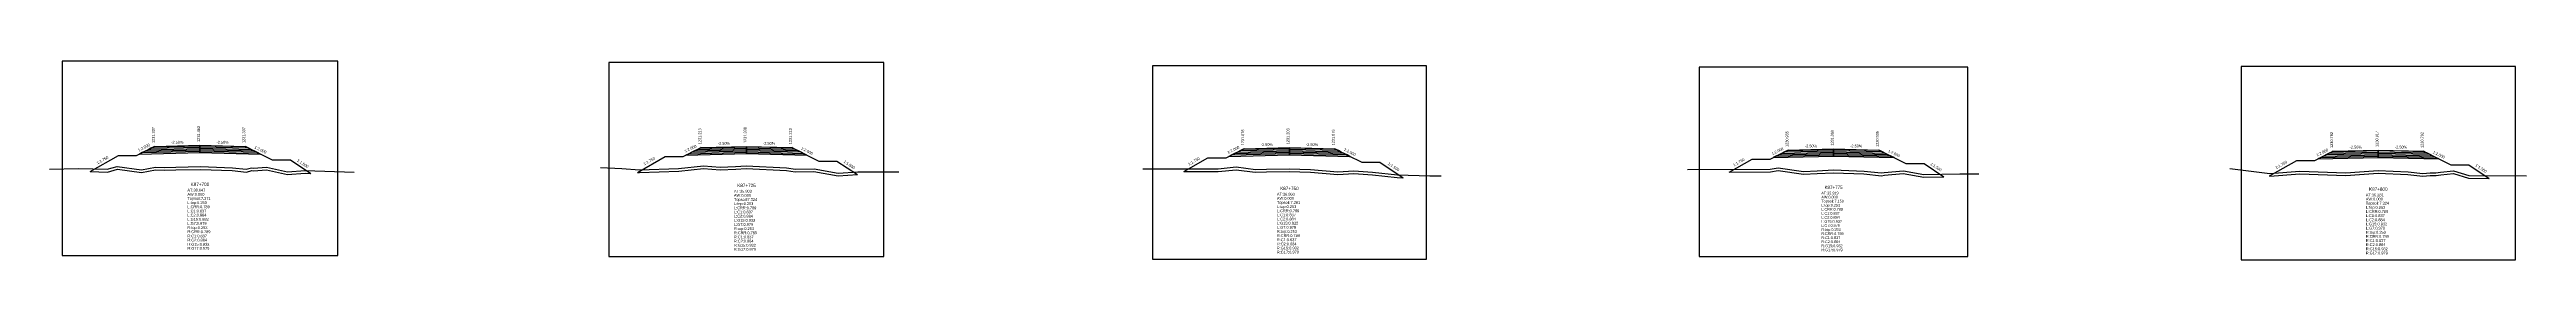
# Model space of a CAD drawing. Extents: x -7 to 78429, y 1189 to 1262.
# Drawn here: x 5199.3 to 5473.1, y 1218.8 to 1240.8 of the extents above; entities that cross this region are included whole.
import ezdxf
from ezdxf.enums import TextEntityAlignment as Align

# ---------------------------------------------------------------- set-up
doc = ezdxf.new("R2010")
doc.units = 0

msp = doc.modelspace()

# ---------------------------------------------------------------- linework, layer by layer
at = {"layer": 'A4_BORDER', "color": 7}
for points in [[(5200.671, 1219.257), (5231.136, 1219.257), (5231.136, 1240.798), (5200.671, 1240.798), (5200.671, 1219.257)], [(5261.112, 1219.15), (5291.512, 1219.15), (5291.512, 1240.644), (5261.112, 1240.644), (5261.112, 1219.15)], [(5321.174, 1218.844), (5351.464, 1218.844), (5351.464, 1240.261), (5321.174, 1240.261), (5321.174, 1218.844)], [(5441.502, 1218.753), (5471.851, 1218.753), (5471.851, 1240.212), (5441.502, 1240.212), (5441.502, 1218.753)], [(5381.614, 1219.116), (5411.314, 1219.116), (5411.314, 1240.116), (5381.614, 1240.116), (5381.614, 1219.116)]]:
    msp.add_lwpolyline(points, dxfattribs=at)
at = {"layer": 'CLEAR_GROUND', "color": 8}
for points in [[(5203.785, 1228.555), (5205.69, 1228.5), (5206.781, 1228.817), (5209.459, 1228.435), (5211.005, 1228.727), (5212.013, 1228.689), (5213.238, 1228.743), (5215.977, 1228.792), (5219.483, 1228.668), (5221.038, 1228.499), (5221.645, 1228.653), (5221.841, 1228.641), (5223.246, 1228.725), (5225.577, 1228.207), (5227.552, 1228.355), (5228.157, 1228.335)], [(5264.25, 1228.463), (5264.482, 1228.447), (5268.829, 1228.594), (5271.573, 1228.901), (5273.387, 1228.738), (5275.122, 1228.824), (5276.288, 1228.876), (5280.722, 1228.66), (5281.703, 1228.53), (5283.773, 1228.568), (5286.431, 1228.077), (5288.57, 1228.208)], [(5324.65, 1228.553), (5328.464, 1228.548), (5330.444, 1228.753), (5332.549, 1228.48), (5333.785, 1228.532), (5336.291, 1228.56), (5338.652, 1228.486), (5341.668, 1228.207), (5343.449, 1228.345), (5345.492, 1228.182), (5348.234, 1227.893), (5348.882, 1227.87)], [(5384.94, 1228.493), (5389.482, 1228.517), (5390.336, 1228.649), (5393.128, 1228.263), (5394.661, 1228.342), (5396.443, 1228.425), (5399.823, 1228.294), (5401.751, 1228.088), (5402.113, 1228.152), (5404.177, 1228.331), (5406.434, 1227.915), (5408.667, 1227.966)], [(5444.64, 1228.057), (5444.69, 1228.051), (5447.999, 1228.286), (5453.092, 1228.12), (5454.608, 1228.209), (5456.675, 1228.374), (5459.948, 1228.215), (5461.608, 1228.025), (5462.408, 1228.099), (5463.06, 1228.101), (5463.587, 1228.186), (5464.97, 1228.334), (5466.639, 1227.807), (5468.92, 1227.796)]]:
    msp.add_lwpolyline(points, dxfattribs=at)
at = {"layer": 'DESIGN_ROAD_TRIMMED', "color": 1}
for points in [[(5203.785, 1228.555), (5206.904, 1230.337), (5208.904, 1230.337), (5210.904, 1231.337), (5210.904, 1231.337), (5210.798, 1231.284), (5210.798, 1231.284), (5210.483, 1231.126), (5210.483, 1231.126), (5210.167, 1230.969), (5210.167, 1230.969), (5209.851, 1230.811), (5209.851, 1230.811), (5209.535, 1230.653), (5209.535, 1230.653), (5209.219, 1230.495), (5215.904, 1230.662), (5215.904, 1230.812), (5215.904, 1230.812), (5215.904, 1230.962), (5215.904, 1230.962), (5215.904, 1231.112), (5215.904, 1231.112), (5215.904, 1231.262), (5215.904, 1231.262), (5215.904, 1231.412), (5215.904, 1231.412), (5215.904, 1231.462), (5215.904, 1231.462), (5215.904, 1231.462), (5215.904, 1231.462), (5215.904, 1231.462), (5215.904, 1231.412), (5215.904, 1231.412), (5215.904, 1231.262), (5215.904, 1231.262), (5215.904, 1231.112), (5215.904, 1231.112), (5215.904, 1230.962), (5215.904, 1230.962), (5215.904, 1230.812), (5215.904, 1230.812), (5215.904, 1230.662), (5222.588, 1230.495), (5222.272, 1230.653), (5222.272, 1230.653), (5221.956, 1230.811), (5221.956, 1230.811), (5221.64, 1230.969), (5221.64, 1230.969), (5221.325, 1231.126), (5221.325, 1231.126), (5221.009, 1231.284), (5221.009, 1231.284), (5220.904, 1231.337), (5220.904, 1231.337), (5223.904, 1229.837), (5225.904, 1229.837), (5228.157, 1228.335)], [(5264.25, 1228.463), (5267.312, 1230.213), (5269.312, 1230.213), (5271.312, 1231.213), (5271.312, 1231.213), (5271.207, 1231.16), (5271.207, 1231.16), (5270.891, 1231.002), (5270.891, 1231.002), (5270.576, 1230.845), (5270.576, 1230.845), (5270.26, 1230.687), (5270.26, 1230.687), (5269.944, 1230.529), (5269.944, 1230.529), (5269.628, 1230.371), (5276.312, 1230.538), (5276.312, 1230.688), (5276.312, 1230.688), (5276.312, 1230.838), (5276.312, 1230.838), (5276.312, 1230.988), (5276.312, 1230.988), (5276.312, 1231.138), (5276.312, 1231.138), (5276.312, 1231.288), (5276.312, 1231.288), (5276.312, 1231.338), (5276.312, 1231.338), (5276.312, 1231.338), (5276.312, 1231.338), (5276.312, 1231.338), (5276.312, 1231.288), (5276.312, 1231.288), (5276.312, 1231.138), (5276.312, 1231.138), (5276.312, 1230.988), (5276.312, 1230.988), (5276.312, 1230.838), (5276.312, 1230.838), (5276.312, 1230.688), (5276.312, 1230.688), (5276.312, 1230.538), (5282.997, 1230.371), (5282.681, 1230.529), (5282.681, 1230.529), (5282.365, 1230.687), (5282.365, 1230.687), (5282.049, 1230.845), (5282.049, 1230.845), (5281.733, 1231.002), (5281.733, 1231.002), (5281.418, 1231.16), (5281.418, 1231.16), (5281.312, 1231.213), (5281.312, 1231.213), (5284.312, 1229.713), (5286.312, 1229.713), (5288.57, 1228.208)], [(5324.65, 1228.553), (5327.319, 1230.078), (5329.319, 1230.078), (5331.319, 1231.078), (5331.319, 1231.078), (5331.214, 1231.025), (5331.214, 1231.025), (5330.898, 1230.867), (5330.898, 1230.867), (5330.582, 1230.71), (5330.582, 1230.71), (5330.267, 1230.552), (5330.267, 1230.552), (5329.951, 1230.394), (5329.951, 1230.394), (5329.635, 1230.236), (5336.319, 1230.403), (5336.319, 1230.553), (5336.319, 1230.553), (5336.319, 1230.703), (5336.319, 1230.703), (5336.319, 1230.853), (5336.319, 1230.853), (5336.319, 1231.003), (5336.319, 1231.003), (5336.319, 1231.153), (5336.319, 1231.153), (5336.319, 1231.203), (5336.319, 1231.203), (5336.319, 1231.203), (5336.319, 1231.203), (5336.319, 1231.203), (5336.319, 1231.153), (5336.319, 1231.153), (5336.319, 1231.003), (5336.319, 1231.003), (5336.319, 1230.853), (5336.319, 1230.853), (5336.319, 1230.703), (5336.319, 1230.703), (5336.319, 1230.553), (5336.319, 1230.553), (5336.319, 1230.403), (5343.003, 1230.236), (5342.688, 1230.394), (5342.688, 1230.394), (5342.372, 1230.552), (5342.372, 1230.552), (5342.056, 1230.71), (5342.056, 1230.71), (5341.74, 1230.867), (5341.74, 1230.867), (5341.424, 1231.025), (5341.424, 1231.025), (5341.319, 1231.078), (5341.319, 1231.078), (5344.319, 1229.578), (5346.319, 1229.578), (5348.882, 1227.87)], [(5384.94, 1228.493), (5387.464, 1229.935), (5389.464, 1229.935), (5391.464, 1230.935), (5391.464, 1230.935), (5391.358, 1230.882), (5391.358, 1230.882), (5391.043, 1230.724), (5391.043, 1230.724), (5390.727, 1230.567), (5390.727, 1230.567), (5390.411, 1230.409), (5390.411, 1230.409), (5390.095, 1230.251), (5390.095, 1230.251), (5389.78, 1230.093), (5396.464, 1230.26), (5396.464, 1230.41), (5396.464, 1230.41), (5396.464, 1230.56), (5396.464, 1230.56), (5396.464, 1230.71), (5396.464, 1230.71), (5396.464, 1230.86), (5396.464, 1230.86), (5396.464, 1231.01), (5396.464, 1231.01), (5396.464, 1231.06), (5396.464, 1231.06), (5396.464, 1231.06), (5396.464, 1231.06), (5396.464, 1231.06), (5396.464, 1231.01), (5396.464, 1231.01), (5396.464, 1230.86), (5396.464, 1230.86), (5396.464, 1230.71), (5396.464, 1230.71), (5396.464, 1230.56), (5396.464, 1230.56), (5396.464, 1230.41), (5396.464, 1230.41), (5396.464, 1230.26), (5403.148, 1230.093), (5402.832, 1230.251), (5402.832, 1230.251), (5402.516, 1230.409), (5402.516, 1230.409), (5402.201, 1230.567), (5402.201, 1230.567), (5401.885, 1230.724), (5401.885, 1230.724), (5401.569, 1230.882), (5401.569, 1230.882), (5401.464, 1230.935), (5401.464, 1230.935), (5404.464, 1229.435), (5406.464, 1229.435), (5408.667, 1227.966)], [(5444.64, 1228.057), (5447.676, 1229.792), (5449.676, 1229.792), (5451.676, 1230.792), (5451.676, 1230.792), (5451.571, 1230.739), (5451.571, 1230.739), (5451.255, 1230.581), (5451.255, 1230.581), (5450.939, 1230.424), (5450.939, 1230.424), (5450.624, 1230.266), (5450.624, 1230.266), (5450.308, 1230.108), (5450.308, 1230.108), (5449.992, 1229.95), (5456.676, 1230.117), (5456.676, 1230.267), (5456.676, 1230.267), (5456.676, 1230.417), (5456.676, 1230.417), (5456.676, 1230.567), (5456.676, 1230.567), (5456.676, 1230.717), (5456.676, 1230.717), (5456.676, 1230.867), (5456.676, 1230.867), (5456.676, 1230.917), (5456.676, 1230.917), (5456.676, 1230.917), (5456.676, 1230.917), (5456.676, 1230.917), (5456.676, 1230.867), (5456.676, 1230.867), (5456.676, 1230.717), (5456.676, 1230.717), (5456.676, 1230.567), (5456.676, 1230.567), (5456.676, 1230.417), (5456.676, 1230.417), (5456.676, 1230.267), (5456.676, 1230.267), (5456.676, 1230.117), (5463.36, 1229.95), (5463.045, 1230.108), (5463.045, 1230.108), (5462.729, 1230.266), (5462.729, 1230.266), (5462.413, 1230.424), (5462.413, 1230.424), (5462.097, 1230.581), (5462.097, 1230.581), (5461.782, 1230.739), (5461.782, 1230.739), (5461.676, 1230.792), (5461.676, 1230.792), (5464.676, 1229.292), (5466.676, 1229.292), (5468.92, 1227.796)]]:
    msp.add_lwpolyline(points, dxfattribs=at)
at = {"layer": 'FINISHED_ROAD', "color": 2}
for points in [[(5206.904, 1230.337), (5208.904, 1230.337), (5210.904, 1231.337), (5210.904, 1231.337), (5215.904, 1231.462), (5220.904, 1231.337), (5220.904, 1231.337), (5223.904, 1229.837), (5225.904, 1229.837)], [(5267.312, 1230.213), (5269.312, 1230.213), (5271.312, 1231.213), (5271.312, 1231.213), (5276.312, 1231.338), (5281.312, 1231.213), (5281.312, 1231.213), (5284.312, 1229.713), (5286.312, 1229.713)], [(5327.319, 1230.078), (5329.319, 1230.078), (5331.319, 1231.078), (5331.319, 1231.078), (5336.319, 1231.203), (5341.319, 1231.078), (5341.319, 1231.078), (5344.319, 1229.578), (5346.319, 1229.578)], [(5387.464, 1229.935), (5389.464, 1229.935), (5391.464, 1230.935), (5391.464, 1230.935), (5396.464, 1231.06), (5401.464, 1230.935), (5401.464, 1230.935), (5404.464, 1229.435), (5406.464, 1229.435)], [(5447.676, 1229.792), (5449.676, 1229.792), (5451.676, 1230.792), (5451.676, 1230.792), (5456.676, 1230.917), (5461.676, 1230.792), (5461.676, 1230.792), (5464.676, 1229.292), (5466.676, 1229.292)]]:
    msp.add_lwpolyline(points, dxfattribs=at)
at = {"layer": 'LAYER_0', "color": 4}
for points in [[(5210.904, 1231.337), (5210.798, 1231.284), (5215.904, 1231.412), (5215.904, 1231.462)], [(5271.312, 1231.213), (5271.207, 1231.16), (5276.312, 1231.288), (5276.312, 1231.338)], [(5331.319, 1231.078), (5331.214, 1231.025), (5336.319, 1231.153), (5336.319, 1231.203)], [(5391.464, 1230.935), (5391.358, 1230.882), (5396.464, 1231.01), (5396.464, 1231.06)], [(5451.676, 1230.792), (5451.571, 1230.739), (5456.676, 1230.867), (5456.676, 1230.917)]]:
    msp.add_lwpolyline(points, dxfattribs=at)
at = {"layer": 'LAYER_1', "color": 4}
for points in [[(5210.798, 1231.284), (5210.483, 1231.126), (5215.904, 1231.262), (5215.904, 1231.412)], [(5271.207, 1231.16), (5270.891, 1231.002), (5276.312, 1231.138), (5276.312, 1231.288)], [(5331.214, 1231.025), (5330.898, 1230.867), (5336.319, 1231.003), (5336.319, 1231.153)], [(5391.358, 1230.882), (5391.043, 1230.724), (5396.464, 1230.86), (5396.464, 1231.01)], [(5451.571, 1230.739), (5451.255, 1230.581), (5456.676, 1230.717), (5456.676, 1230.867)]]:
    msp.add_lwpolyline(points, dxfattribs=at)
at = {"layer": 'LAYER_10', "color": 6}
for points in [[(5221.956, 1230.811), (5222.272, 1230.653), (5215.904, 1230.812), (5215.904, 1230.962)], [(5282.365, 1230.687), (5282.681, 1230.529), (5276.312, 1230.688), (5276.312, 1230.838)], [(5342.372, 1230.552), (5342.688, 1230.394), (5336.319, 1230.553), (5336.319, 1230.703)], [(5402.516, 1230.409), (5402.832, 1230.251), (5396.464, 1230.41), (5396.464, 1230.56)], [(5462.729, 1230.266), (5463.045, 1230.108), (5456.676, 1230.267), (5456.676, 1230.417)]]:
    msp.add_lwpolyline(points, dxfattribs=at)
at = {"layer": 'LAYER_11', "color": 6}
for points in [[(5222.272, 1230.653), (5222.588, 1230.495), (5215.904, 1230.662), (5215.904, 1230.812)], [(5282.681, 1230.529), (5282.997, 1230.371), (5276.312, 1230.538), (5276.312, 1230.688)], [(5342.688, 1230.394), (5343.003, 1230.236), (5336.319, 1230.403), (5336.319, 1230.553)], [(5402.832, 1230.251), (5403.148, 1230.093), (5396.464, 1230.26), (5396.464, 1230.41)], [(5463.045, 1230.108), (5463.36, 1229.95), (5456.676, 1230.117), (5456.676, 1230.267)]]:
    msp.add_lwpolyline(points, dxfattribs=at)
at = {"layer": 'LAYER_2', "color": 4}
for points in [[(5210.483, 1231.126), (5210.167, 1230.969), (5215.904, 1231.112), (5215.904, 1231.262)], [(5270.891, 1231.002), (5270.576, 1230.845), (5276.312, 1230.988), (5276.312, 1231.138)], [(5330.898, 1230.867), (5330.582, 1230.71), (5336.319, 1230.853), (5336.319, 1231.003)], [(5391.043, 1230.724), (5390.727, 1230.567), (5396.464, 1230.71), (5396.464, 1230.86)], [(5451.255, 1230.581), (5450.939, 1230.424), (5456.676, 1230.567), (5456.676, 1230.717)]]:
    msp.add_lwpolyline(points, dxfattribs=at)
at = {"layer": 'LAYER_3', "color": 4}
for points in [[(5210.167, 1230.969), (5209.851, 1230.811), (5215.904, 1230.962), (5215.904, 1231.112)], [(5270.576, 1230.845), (5270.26, 1230.687), (5276.312, 1230.838), (5276.312, 1230.988)], [(5330.582, 1230.71), (5330.267, 1230.552), (5336.319, 1230.703), (5336.319, 1230.853)], [(5390.727, 1230.567), (5390.411, 1230.409), (5396.464, 1230.56), (5396.464, 1230.71)], [(5450.939, 1230.424), (5450.624, 1230.266), (5456.676, 1230.417), (5456.676, 1230.567)]]:
    msp.add_lwpolyline(points, dxfattribs=at)
at = {"layer": 'LAYER_4', "color": 4}
for points in [[(5209.851, 1230.811), (5209.535, 1230.653), (5215.904, 1230.812), (5215.904, 1230.962)], [(5270.26, 1230.687), (5269.944, 1230.529), (5276.312, 1230.688), (5276.312, 1230.838)], [(5330.267, 1230.552), (5329.951, 1230.394), (5336.319, 1230.553), (5336.319, 1230.703)], [(5390.411, 1230.409), (5390.095, 1230.251), (5396.464, 1230.41), (5396.464, 1230.56)], [(5450.624, 1230.266), (5450.308, 1230.108), (5456.676, 1230.267), (5456.676, 1230.417)]]:
    msp.add_lwpolyline(points, dxfattribs=at)
at = {"layer": 'LAYER_5', "color": 4}
for points in [[(5209.535, 1230.653), (5209.219, 1230.495), (5215.904, 1230.662), (5215.904, 1230.812)], [(5269.944, 1230.529), (5269.628, 1230.371), (5276.312, 1230.538), (5276.312, 1230.688)], [(5329.951, 1230.394), (5329.635, 1230.236), (5336.319, 1230.403), (5336.319, 1230.553)], [(5390.095, 1230.251), (5389.78, 1230.093), (5396.464, 1230.26), (5396.464, 1230.41)], [(5450.308, 1230.108), (5449.992, 1229.95), (5456.676, 1230.117), (5456.676, 1230.267)]]:
    msp.add_lwpolyline(points, dxfattribs=at)
at = {"layer": 'LAYER_6', "color": 6}
for points in [[(5220.904, 1231.337), (5221.009, 1231.284), (5215.904, 1231.412), (5215.904, 1231.462)], [(5281.312, 1231.213), (5281.418, 1231.16), (5276.312, 1231.288), (5276.312, 1231.338)], [(5341.319, 1231.078), (5341.424, 1231.025), (5336.319, 1231.153), (5336.319, 1231.203)], [(5401.464, 1230.935), (5401.569, 1230.882), (5396.464, 1231.01), (5396.464, 1231.06)], [(5461.676, 1230.792), (5461.782, 1230.739), (5456.676, 1230.867), (5456.676, 1230.917)]]:
    msp.add_lwpolyline(points, dxfattribs=at)
at = {"layer": 'LAYER_7', "color": 6}
for points in [[(5221.009, 1231.284), (5221.325, 1231.126), (5215.904, 1231.262), (5215.904, 1231.412)], [(5281.418, 1231.16), (5281.733, 1231.002), (5276.312, 1231.138), (5276.312, 1231.288)], [(5341.424, 1231.025), (5341.74, 1230.867), (5336.319, 1231.003), (5336.319, 1231.153)], [(5401.569, 1230.882), (5401.885, 1230.724), (5396.464, 1230.86), (5396.464, 1231.01)], [(5461.782, 1230.739), (5462.097, 1230.581), (5456.676, 1230.717), (5456.676, 1230.867)]]:
    msp.add_lwpolyline(points, dxfattribs=at)
at = {"layer": 'LAYER_8', "color": 6}
for points in [[(5221.325, 1231.126), (5221.64, 1230.969), (5215.904, 1231.112), (5215.904, 1231.262)], [(5281.733, 1231.002), (5282.049, 1230.845), (5276.312, 1230.988), (5276.312, 1231.138)], [(5341.74, 1230.867), (5342.056, 1230.71), (5336.319, 1230.853), (5336.319, 1231.003)], [(5401.885, 1230.724), (5402.201, 1230.567), (5396.464, 1230.71), (5396.464, 1230.86)], [(5462.097, 1230.581), (5462.413, 1230.424), (5456.676, 1230.567), (5456.676, 1230.717)]]:
    msp.add_lwpolyline(points, dxfattribs=at)
at = {"layer": 'LAYER_9', "color": 6}
for points in [[(5221.64, 1230.969), (5221.956, 1230.811), (5215.904, 1230.962), (5215.904, 1231.112)], [(5282.049, 1230.845), (5282.365, 1230.687), (5276.312, 1230.838), (5276.312, 1230.988)], [(5342.056, 1230.71), (5342.372, 1230.552), (5336.319, 1230.703), (5336.319, 1230.853)], [(5402.201, 1230.567), (5402.516, 1230.409), (5396.464, 1230.56), (5396.464, 1230.71)], [(5462.413, 1230.424), (5462.729, 1230.266), (5456.676, 1230.417), (5456.676, 1230.567)]]:
    msp.add_lwpolyline(points, dxfattribs=at)
at = {"layer": 'NATURAL_GROUND', "color": 3}
for points in [[(5199.281, 1228.811), (5202.482, 1228.893), (5205.652, 1228.801), (5206.76, 1229.123), (5209.453, 1228.739), (5210.983, 1229.028), (5212.012, 1228.989), (5213.229, 1229.043), (5215.98, 1229.092), (5219.505, 1228.967), (5221.017, 1228.803), (5221.617, 1228.955), (5221.841, 1228.942), (5223.271, 1229.027), (5225.599, 1228.509), (5227.546, 1228.655), (5232.953, 1228.478)], [(5260.182, 1228.992), (5262.524, 1228.885), (5264.487, 1228.747), (5268.807, 1228.893), (5271.569, 1229.202), (5273.393, 1229.039), (5275.108, 1229.124), (5276.288, 1229.176), (5280.749, 1228.959), (5281.72, 1228.83), (5283.797, 1228.869), (5286.449, 1228.379), (5288.608, 1228.511), (5291.464, 1228.517), (5293.168, 1228.511)], [(5320.133, 1228.858), (5328.448, 1228.848), (5330.448, 1229.055), (5332.562, 1228.781), (5333.777, 1228.832), (5336.294, 1228.86), (5338.67, 1228.786), (5341.67, 1228.508), (5343.449, 1228.646), (5345.519, 1228.481), (5348.255, 1228.192), (5351.86, 1228.064), (5353.103, 1228.086)], [(5380.306, 1228.768), (5389.458, 1228.817), (5390.334, 1228.952), (5393.141, 1228.564), (5394.647, 1228.642), (5396.442, 1228.725), (5399.845, 1228.593), (5401.741, 1228.391), (5402.074, 1228.45), (5404.192, 1228.633), (5406.458, 1228.216), (5410.428, 1228.306), (5412.525, 1228.28)], [(5440.28, 1228.9), (5444.698, 1228.352), (5447.993, 1228.586), (5453.088, 1228.42), (5454.587, 1228.508), (5456.67, 1228.675), (5459.972, 1228.514), (5461.611, 1228.327), (5462.393, 1228.399), (5463.035, 1228.401), (5463.547, 1228.483), (5465, 1228.639), (5466.686, 1228.107), (5473.052, 1228.077)]]:
    msp.add_lwpolyline(points, dxfattribs=at)
at = {"layer": 'STRUCTURE_LEFT', "color": 4}
for points in [[(5210.904, 1231.337), (5210.798, 1231.284), (5210.798, 1231.284), (5210.483, 1231.126), (5210.483, 1231.126), (5210.167, 1230.969), (5210.167, 1230.969), (5209.851, 1230.811), (5209.851, 1230.811), (5209.535, 1230.653), (5209.535, 1230.653), (5209.219, 1230.495), (5215.904, 1230.662), (5215.904, 1230.812), (5215.904, 1230.812), (5215.904, 1230.962), (5215.904, 1230.962), (5215.904, 1231.112), (5215.904, 1231.112), (5215.904, 1231.262), (5215.904, 1231.262), (5215.904, 1231.412), (5215.904, 1231.412), (5215.904, 1231.462), (5215.904, 1231.462)], [(5271.312, 1231.213), (5271.207, 1231.16), (5271.207, 1231.16), (5270.891, 1231.002), (5270.891, 1231.002), (5270.576, 1230.845), (5270.576, 1230.845), (5270.26, 1230.687), (5270.26, 1230.687), (5269.944, 1230.529), (5269.944, 1230.529), (5269.628, 1230.371), (5276.312, 1230.538), (5276.312, 1230.688), (5276.312, 1230.688), (5276.312, 1230.838), (5276.312, 1230.838), (5276.312, 1230.988), (5276.312, 1230.988), (5276.312, 1231.138), (5276.312, 1231.138), (5276.312, 1231.288), (5276.312, 1231.288), (5276.312, 1231.338), (5276.312, 1231.338)], [(5331.319, 1231.078), (5331.214, 1231.025), (5331.214, 1231.025), (5330.898, 1230.867), (5330.898, 1230.867), (5330.582, 1230.71), (5330.582, 1230.71), (5330.267, 1230.552), (5330.267, 1230.552), (5329.951, 1230.394), (5329.951, 1230.394), (5329.635, 1230.236), (5336.319, 1230.403), (5336.319, 1230.553), (5336.319, 1230.553), (5336.319, 1230.703), (5336.319, 1230.703), (5336.319, 1230.853), (5336.319, 1230.853), (5336.319, 1231.003), (5336.319, 1231.003), (5336.319, 1231.153), (5336.319, 1231.153), (5336.319, 1231.203), (5336.319, 1231.203)], [(5391.464, 1230.935), (5391.358, 1230.882), (5391.358, 1230.882), (5391.043, 1230.724), (5391.043, 1230.724), (5390.727, 1230.567), (5390.727, 1230.567), (5390.411, 1230.409), (5390.411, 1230.409), (5390.095, 1230.251), (5390.095, 1230.251), (5389.78, 1230.093), (5396.464, 1230.26), (5396.464, 1230.41), (5396.464, 1230.41), (5396.464, 1230.56), (5396.464, 1230.56), (5396.464, 1230.71), (5396.464, 1230.71), (5396.464, 1230.86), (5396.464, 1230.86), (5396.464, 1231.01), (5396.464, 1231.01), (5396.464, 1231.06), (5396.464, 1231.06)], [(5451.676, 1230.792), (5451.571, 1230.739), (5451.571, 1230.739), (5451.255, 1230.581), (5451.255, 1230.581), (5450.939, 1230.424), (5450.939, 1230.424), (5450.624, 1230.266), (5450.624, 1230.266), (5450.308, 1230.108), (5450.308, 1230.108), (5449.992, 1229.95), (5456.676, 1230.117), (5456.676, 1230.267), (5456.676, 1230.267), (5456.676, 1230.417), (5456.676, 1230.417), (5456.676, 1230.567), (5456.676, 1230.567), (5456.676, 1230.717), (5456.676, 1230.717), (5456.676, 1230.867), (5456.676, 1230.867), (5456.676, 1230.917), (5456.676, 1230.917)]]:
    msp.add_lwpolyline(points, dxfattribs=at)
at = {"layer": 'STRUCTURE_RIGHT', "color": 6}
for points in [[(5215.904, 1231.462), (5215.904, 1231.462), (5215.904, 1231.412), (5215.904, 1231.412), (5215.904, 1231.262), (5215.904, 1231.262), (5215.904, 1231.112), (5215.904, 1231.112), (5215.904, 1230.962), (5215.904, 1230.962), (5215.904, 1230.812), (5215.904, 1230.812), (5215.904, 1230.662), (5222.588, 1230.495), (5222.272, 1230.653), (5222.272, 1230.653), (5221.956, 1230.811), (5221.956, 1230.811), (5221.64, 1230.969), (5221.64, 1230.969), (5221.325, 1231.126), (5221.325, 1231.126), (5221.009, 1231.284), (5221.009, 1231.284), (5220.904, 1231.337)], [(5276.312, 1231.338), (5276.312, 1231.338), (5276.312, 1231.288), (5276.312, 1231.288), (5276.312, 1231.138), (5276.312, 1231.138), (5276.312, 1230.988), (5276.312, 1230.988), (5276.312, 1230.838), (5276.312, 1230.838), (5276.312, 1230.688), (5276.312, 1230.688), (5276.312, 1230.538), (5282.997, 1230.371), (5282.681, 1230.529), (5282.681, 1230.529), (5282.365, 1230.687), (5282.365, 1230.687), (5282.049, 1230.845), (5282.049, 1230.845), (5281.733, 1231.002), (5281.733, 1231.002), (5281.418, 1231.16), (5281.418, 1231.16), (5281.312, 1231.213)], [(5336.319, 1231.203), (5336.319, 1231.203), (5336.319, 1231.153), (5336.319, 1231.153), (5336.319, 1231.003), (5336.319, 1231.003), (5336.319, 1230.853), (5336.319, 1230.853), (5336.319, 1230.703), (5336.319, 1230.703), (5336.319, 1230.553), (5336.319, 1230.553), (5336.319, 1230.403), (5343.003, 1230.236), (5342.688, 1230.394), (5342.688, 1230.394), (5342.372, 1230.552), (5342.372, 1230.552), (5342.056, 1230.71), (5342.056, 1230.71), (5341.74, 1230.867), (5341.74, 1230.867), (5341.424, 1231.025), (5341.424, 1231.025), (5341.319, 1231.078)], [(5396.464, 1231.06), (5396.464, 1231.06), (5396.464, 1231.01), (5396.464, 1231.01), (5396.464, 1230.86), (5396.464, 1230.86), (5396.464, 1230.71), (5396.464, 1230.71), (5396.464, 1230.56), (5396.464, 1230.56), (5396.464, 1230.41), (5396.464, 1230.41), (5396.464, 1230.26), (5403.148, 1230.093), (5402.832, 1230.251), (5402.832, 1230.251), (5402.516, 1230.409), (5402.516, 1230.409), (5402.201, 1230.567), (5402.201, 1230.567), (5401.885, 1230.724), (5401.885, 1230.724), (5401.569, 1230.882), (5401.569, 1230.882), (5401.464, 1230.935)], [(5456.676, 1230.917), (5456.676, 1230.917), (5456.676, 1230.867), (5456.676, 1230.867), (5456.676, 1230.717), (5456.676, 1230.717), (5456.676, 1230.567), (5456.676, 1230.567), (5456.676, 1230.417), (5456.676, 1230.417), (5456.676, 1230.267), (5456.676, 1230.267), (5456.676, 1230.117), (5463.36, 1229.95), (5463.045, 1230.108), (5463.045, 1230.108), (5462.729, 1230.266), (5462.729, 1230.266), (5462.413, 1230.424), (5462.413, 1230.424), (5462.097, 1230.581), (5462.097, 1230.581), (5461.782, 1230.739), (5461.782, 1230.739), (5461.676, 1230.792)]]:
    msp.add_lwpolyline(points, dxfattribs=at)

# ---------------------------------------------------------------- texts
at = {"layer": 'INFO_TEXT'}
for s, height, p in [('AT:38.647', 0.31, (5214.519, 1226.335)), ('AT:35.803', 0.31, (5274.931, 1226.212)), ('AW:0.000', 0.31, (5214.519, 1225.873)), ('Topsoil:7.371', 0.31, (5214.519, 1225.411)), ('L:top:0.253', 0.31, (5214.519, 1224.95)), ('L:CRR:0.789', 0.31, (5214.519, 1224.488)), ('L:C1:0.837', 0.31, (5214.519, 1224.027)), ('L:C2:0.884', 0.31, (5214.519, 1223.565)), ('AW:0.000', 0.31, (5274.931, 1225.752)), ('Topsoil:7.324', 0.31, (5274.931, 1225.291)), ('L:top:0.253', 0.31, (5274.931, 1224.83)), ('L:CRR:0.789', 0.31, (5274.931, 1224.37)), ('L:C1:0.837', 0.31, (5274.931, 1223.909)), ('L:C2:0.884', 0.31, (5274.931, 1223.448)), ('AT:36.860', 0.31, (5334.942, 1225.881)), ('AW:0.000', 0.31, (5334.942, 1225.422)), ('Topsoil:7.291', 0.31, (5334.942, 1224.963)), ('L:top:0.253', 0.31, (5334.942, 1224.504)), ('L:CRR:0.789', 0.31, (5334.942, 1224.045)), ('L:C1:0.837', 0.31, (5334.942, 1223.586)), ('AT:35.919', 0.3, (5395.114, 1226.016)), ('AW:0.000', 0.3, (5395.114, 1225.566)), ('Topsoil:7.150', 0.3, (5395.114, 1225.116)), ('L:top:0.253', 0.3, (5395.114, 1224.666)), ('L:CRR:0.789', 0.3, (5395.114, 1224.216)), ('L:C1:0.837', 0.3, (5395.114, 1223.766)), ('AT:36.281', 0.31, (5455.297, 1225.804)), ('AW:0.000', 0.31, (5455.297, 1225.344)), ('Topsoil:7.324', 0.31, (5455.297, 1224.884)), ('L:top:0.253', 0.31, (5455.297, 1224.424)), ('L:CRR:0.789', 0.31, (5455.297, 1223.964)), ('L:C1:0.837', 0.31, (5455.297, 1223.505)), ('L:G15:0.932', 0.31, (5214.519, 1223.104)), ('L:G7:0.979', 0.31, (5214.519, 1222.642)), ('R:top:0.253', 0.31, (5214.519, 1222.18)), ('R:CRR:0.789', 0.31, (5214.519, 1221.719)), ('R:C1:0.837', 0.31, (5214.519, 1221.257)), ('R:C2:0.884', 0.31, (5214.519, 1220.796)), ('L:G15:0.932', 0.31, (5274.931, 1222.988)), ('L:G7:0.979', 0.31, (5274.931, 1222.527)), ('R:top:0.253', 0.31, (5274.931, 1222.067)), ('R:CRR:0.789', 0.31, (5274.931, 1221.606)), ('R:C1:0.837', 0.31, (5274.931, 1221.145)), ('L:C2:0.884', 0.31, (5334.942, 1223.127)), ('L:G15:0.932', 0.31, (5334.942, 1222.668)), ('L:G7:0.979', 0.31, (5334.942, 1222.209)), ('R:top:0.253', 0.31, (5334.942, 1221.75)), ('R:CRR:0.789', 0.31, (5334.942, 1221.291)), ('R:C1:0.837', 0.31, (5334.942, 1220.832)), ('L:C2:0.884', 0.3, (5395.114, 1223.316)), ('L:G15:0.932', 0.3, (5395.114, 1222.866)), ('L:G7:0.979', 0.3, (5395.114, 1222.416)), ('R:top:0.253', 0.3, (5395.114, 1221.966)), ('R:CRR:0.789', 0.3, (5395.114, 1221.516)), ('R:C1:0.837', 0.3, (5395.114, 1221.066)), ('L:C2:0.884', 0.31, (5455.297, 1223.045)), ('L:G15:0.932', 0.31, (5455.297, 1222.585)), ('L:G7:0.979', 0.31, (5455.297, 1222.125)), ('R:top:0.253', 0.31, (5455.297, 1221.665)), ('R:CRR:0.789', 0.31, (5455.297, 1221.205)), ('R:C1:0.837', 0.31, (5455.297, 1220.746)), ('R:G15:0.932', 0.31, (5214.519, 1220.334)), ('R:G17:0.979', 0.31, (5214.519, 1219.872)), ('R:C2:0.884', 0.31, (5274.931, 1220.685)), ('R:G15:0.932', 0.31, (5274.931, 1220.224)), ('R:G17:0.979', 0.31, (5274.931, 1219.764)), ('R:C2:0.884', 0.31, (5334.942, 1220.373)), ('R:G15:0.932', 0.31, (5334.942, 1219.915)), ('R:G17:0.979', 0.31, (5334.942, 1219.456)), ('R:C2:0.884', 0.3, (5395.114, 1220.616)), ('R:G15:0.932', 0.3, (5395.114, 1220.166)), ('R:G17:0.979', 0.3, (5395.114, 1219.716)), ('R:C2:0.884', 0.31, (5455.297, 1220.286)), ('R:G15:0.932', 0.31, (5455.297, 1219.826)), ('R:G17:0.979', 0.31, (5455.297, 1219.366))]:
    msp.add_text(s, height=height, dxfattribs=at).set_placement(p)
at = {"layer": 'LEFT_TEXT_H'}
for s, height, p in [('1231.337', 0.308, (5210.904, 1231.706)), ('1231.213', 0.307, (5271.312, 1231.581)), ('1231.078', 0.306, (5331.319, 1231.445)), ('1230.935', 0.3, (5391.464, 1231.295)), ('1230.792', 0.307, (5451.676, 1231.16))]:
    msp.add_text(s, height=height, rotation=90, dxfattribs=at).set_placement(p)
at = {"layer": 'POINT_TEXT_H'}
for s, height, p in [('1231.462', 0.308, (5215.904, 1231.831)), ('1231.338', 0.307, (5276.312, 1231.706)), ('1231.203', 0.306, (5336.319, 1231.57)), ('1231.060', 0.3, (5396.464, 1231.42)), ('1230.917', 0.307, (5456.676, 1231.285))]:
    msp.add_text(s, height=height, rotation=90, dxfattribs=at).set_placement(p)
at = {"layer": 'RIGHT_TEXT_H'}
for s, height, p in [('1231.337', 0.308, (5220.904, 1231.706)), ('1231.213', 0.307, (5281.312, 1231.581)), ('1231.078', 0.306, (5341.319, 1231.445)), ('1230.935', 0.3, (5401.464, 1231.295)), ('1230.792', 0.307, (5461.676, 1231.16))]:
    msp.add_text(s, height=height, rotation=90, dxfattribs=at).set_placement(p)
at = {"layer": 'SLOPE_left'}
for s, height, rotation, p in [('1:1.750', 0.308, 29.745, (5205.253, 1229.606)), ('1:2.000', 0.308, 26.565, (5209.821, 1231.002)), ('1:1.750', 0.307, 29.745, (5265.69, 1229.498)), ('1:2.000', 0.307, 26.565, (5270.23, 1230.878)), ('1:1.750', 0.306, 29.745, (5325.893, 1229.475)), ('1:2.000', 0.306, 26.565, (5330.237, 1230.742)), ('1:1.750', 0.3, 29.745, (5386.113, 1229.37)), ('1:2.000', 0.3, 26.565, (5390.383, 1230.596)), ('1:1.750', 0.307, 29.745, (5446.067, 1229.084)), ('1:2.000', 0.307, 26.565, (5450.594, 1230.457))]:
    msp.add_text(s, height=height, rotation=rotation, dxfattribs=at).set_placement(p, align=Align.BOTTOM_CENTER)
at = {"layer": 'SLOPE_right'}
for s, height, rotation, p in [('1:2.000', 0.308, -26.565, (5222.486, 1230.752)), ('1:1.500', 0.308, -33.69, (5227.133, 1229.24)), ('1:2.000', 0.307, -26.565, (5282.895, 1230.628)), ('1:1.500', 0.307, -33.69, (5287.543, 1229.114)), ('1:2.000', 0.306, -26.565, (5342.901, 1230.492)), ('1:1.500', 0.306, -33.69, (5347.702, 1228.877)), ('1:2.000', 0.3, -26.565, (5403.044, 1230.346)), ('1:1.500', 0.3, -33.69, (5407.665, 1228.85)), ('1:2.000', 0.307, -26.565, (5463.259, 1230.207)), ('1:1.500', 0.307, -33.69, (5467.9, 1228.697))]:
    msp.add_text(s, height=height, rotation=rotation, dxfattribs=at).set_placement(p, align=Align.BOTTOM_CENTER)
at = {"layer": 'SLOPE_TEXT'}
for height, p in [(0.308, (5213.404, 1231.646)), (0.308, (5218.404, 1231.646)), (0.307, (5273.812, 1231.521)), (0.307, (5278.812, 1231.521)), (0.306, (5333.819, 1231.385)), (0.306, (5338.819, 1231.385)), (0.3, (5393.964, 1231.237)), (0.3, (5398.964, 1231.237)), (0.307, (5454.176, 1231.1)), (0.307, (5459.176, 1231.1))]:
    msp.add_text('-2.50%', height=height, dxfattribs=at).set_placement(p, align=Align.CENTER)
at = {"layer": 'STATION_TITLE'}
for s, height, p in [('K87+700', 0.369, (5215.904, 1226.95)), ('K87+725', 0.368, (5276.312, 1226.826)), ('K87+750', 0.367, (5336.319, 1226.493)), ('K87+775', 0.36, (5396.464, 1226.616)), ('K87+800', 0.368, (5456.676, 1226.417))]:
    msp.add_text(s, height=height, dxfattribs=at).set_placement(p, align=Align.CENTER)

doc.saveas('drawing.dxf')
